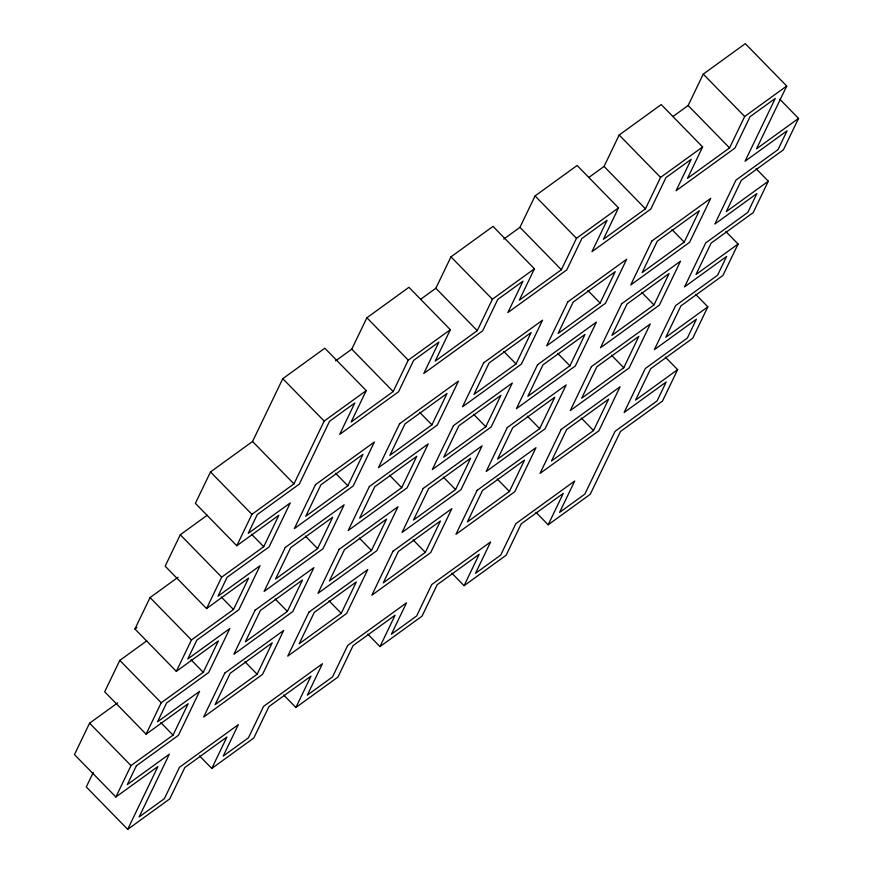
<?xml version="1.0" encoding="UTF-8"?>
<svg xmlns="http://www.w3.org/2000/svg" width="873" height="873" viewBox="0 0 873 873"><rect width="100%" height="100%" fill="white"/><g stroke="black" fill="none" stroke-linecap="round" stroke-linejoin="round"><path stroke-width="1.31" d="M117.615 702.896L89.581 723.193L74.467 754.599L115.88 796.994L157.926 766.538L127.698 829.35L86.285 786.955L93.258 772.463M146.762 640.858L119.808 660.381L104.695 691.787L146.107 734.182L188.153 703.725L173.04 735.131L130.994 765.588L115.88 796.994M146.107 734.182L161.221 702.776L203.267 672.319L218.381 640.913L176.335 671.37L134.922 628.975L150.047 597.569L178.07 577.26M207.228 515.234L180.274 534.756L165.161 566.162L206.563 608.557L248.609 578.101L233.495 609.507L191.449 639.964L176.335 671.37M335.592 360.876L351.764 349.167L366.878 317.761L408.924 287.304L450.326 329.699L408.28 360.156L393.166 391.562L351.121 422.019L366.234 390.613L324.832 348.218L282.776 378.675L252.548 441.487L210.502 471.944L195.388 503.35L236.79 545.745L278.847 515.288L263.722 546.694L221.677 577.151L206.563 608.557M236.79 545.745L251.904 514.339L293.961 483.882L324.189 421.07L366.234 390.613M420.764 299.188L435.856 288.254L450.97 256.848L493.016 226.391L534.429 268.786L519.315 300.192L561.361 269.735L576.475 238.329L618.52 207.872L577.118 165.477L535.062 195.934L519.948 227.34L503.776 239.049M199.557 755.909L211.79 768.436L226.904 737.03L184.858 767.487L169.744 798.893L127.698 829.35M257.131 674.218L272.245 642.812L230.199 673.269L215.085 704.675L257.131 674.218L244.898 661.69M287.359 611.406L302.484 579.999L260.427 610.456L245.313 641.862L287.359 611.406L275.126 598.878M317.597 548.593L332.711 517.187L290.665 547.644L275.541 579.05L317.597 548.593L305.364 536.066M347.825 485.781L362.939 454.375L320.893 484.831L305.779 516.238L347.825 485.781L335.592 473.253M450.326 329.699L435.212 361.106L477.258 330.649L492.383 299.243L534.429 268.786M283.649 694.995L295.882 707.523L310.995 676.117L268.949 706.573L253.836 737.98L211.79 768.436M341.234 613.304L356.348 581.898L314.302 612.355L299.177 643.761L341.234 613.304L329.045 600.831M371.462 550.492L386.575 519.086L344.529 549.543L329.416 580.949L371.462 550.492L359.283 538.019M401.689 487.68L416.803 456.273L374.757 486.73L359.643 518.136L401.689 487.68L389.511 475.207M431.917 424.867L447.031 393.461L404.985 423.918L389.871 455.324L431.917 424.867L419.684 412.34M588.959 177.361L604.051 166.427L619.164 135.02L661.21 104.564L702.623 146.959L687.498 178.365L729.555 147.908L744.669 116.502L786.715 86.045L745.302 43.65L703.256 74.107L688.142 105.513L673.05 116.447M367.751 634.082L379.984 646.609L395.098 615.203L353.052 645.66L337.938 677.066L295.882 707.523M425.326 552.391L440.439 520.985L398.394 551.441L383.28 582.848L425.326 552.391L413.093 539.863M455.553 489.578L470.667 458.172L428.621 488.629L413.507 520.035L455.553 489.578L443.32 477.051M485.781 426.766L500.895 395.36L458.849 425.817L443.735 457.223L485.781 426.766L473.548 414.239M516.019 363.954L531.133 332.548L489.076 363.004L473.963 394.41L516.019 363.954L503.776 351.426M618.52 207.872L603.407 239.278L645.453 208.822L660.566 177.415L702.623 146.959M451.843 573.168L464.076 585.696L479.19 554.29L437.144 584.746L422.03 616.152L379.984 646.609M509.417 491.477L524.531 460.071L482.485 490.528L467.371 521.934L509.417 491.477L497.184 478.95M539.656 428.665L554.77 397.259L512.713 427.715L497.599 459.122L539.656 428.665L527.412 416.137M569.883 365.852L584.997 334.446L542.951 364.903L527.838 396.309L569.883 365.852L557.651 353.325M600.111 303.04L615.225 271.634L573.179 302.091L558.065 333.497L600.111 303.04L587.878 290.513M535.935 512.255L548.168 524.782L563.292 493.376L521.236 523.833L506.122 555.239L464.076 585.696M593.52 430.564L608.634 399.157L566.588 429.614L551.474 461.02L593.52 430.564L581.287 418.036M623.748 367.751L638.861 336.345L596.816 366.802L581.702 398.208L623.748 367.751L611.515 355.224M653.975 304.939L669.089 273.533L627.043 303.99L611.929 335.396L653.975 304.939L641.742 292.411M684.203 242.127L699.317 210.72L657.271 241.177L642.157 272.583L684.203 242.127L671.97 229.599M786.715 86.045L756.487 148.857L798.533 118.401L779.709 99.129M665.379 357.122L677.612 369.65L662.498 401.056L620.452 431.513L590.224 494.325L548.168 524.782M695.606 294.31L707.839 306.838L692.726 338.244L650.68 368.701L635.566 400.107L677.612 369.65M725.834 231.498L738.078 244.025L722.953 275.432L680.907 305.888L665.793 337.294L707.839 306.838M756.073 168.685L768.305 181.213L753.192 212.619L711.135 243.076L696.021 274.482L738.078 244.025M798.533 118.401L783.419 149.807L741.373 180.264L726.26 211.67L768.305 181.213M134.922 628.975L137.083 627.414M703.256 74.107L744.669 116.502M688.142 105.513L729.555 147.908M619.164 135.02L660.566 177.415M604.051 166.427L645.453 208.822M535.062 195.934L576.475 238.329M519.948 227.34L561.361 269.735M450.97 256.848L492.383 299.243M435.856 288.254L477.258 330.649M366.878 317.761L408.28 360.156M351.764 349.167L393.166 391.562M282.776 378.675L324.189 421.07M252.548 441.487L293.961 483.882M210.502 471.944L251.904 514.339M251.489 534.167L263.722 546.694M180.274 534.756L221.677 577.151M221.262 596.979L233.495 609.507M150.047 597.569L191.449 639.964M191.034 659.792L203.267 672.319M119.808 660.381L161.221 702.776M160.807 722.604L173.04 735.131M89.581 723.193L130.994 765.588M136.374 765.774L127.305 784.62L169.351 754.163L139.123 816.975L164.353 798.708L179.467 767.302L238.34 724.655L223.226 756.062L248.445 737.794L263.57 706.388L322.432 663.742L307.318 695.148L332.548 676.881L347.661 645.474L406.523 602.828L391.41 634.235L416.639 615.967L431.753 584.561L490.626 541.915L475.512 573.321L500.742 555.053L515.856 523.647L574.718 481.001L559.604 512.407L584.834 494.14L615.061 431.327L657.107 400.871L666.186 382.025L624.13 412.482L645.289 368.515L687.346 338.058L696.414 319.212L654.368 349.669L675.527 305.692L717.573 275.235L726.642 256.4L684.596 286.857L705.755 242.88L747.801 212.423L756.869 193.588L714.823 224.045L735.983 180.067L778.029 149.61L787.097 130.775L745.051 161.232L775.279 98.42L750.049 116.687L734.935 148.094L676.073 190.74L691.187 159.333L665.957 177.601L650.843 209.007L591.97 251.653L607.095 220.247L581.865 238.515L566.752 269.921L507.879 312.567L522.992 281.161L497.763 299.428L482.649 330.834L423.787 373.48L438.901 342.074L413.671 360.342L398.557 391.748L339.684 434.394L354.798 402.988L329.568 421.255L299.341 484.068L257.295 514.524L248.227 533.37L290.273 502.913L269.113 546.88L227.067 577.337L217.999 596.183L260.045 565.726L238.886 609.692L196.84 640.149L187.771 658.995L229.817 628.538L208.658 672.505L166.601 702.961L157.533 721.807L199.59 691.351L178.419 735.317L136.374 765.774M224.808 673.083L203.649 717.049L262.522 674.403L283.681 630.437L224.808 673.083M255.047 610.26L233.888 654.237L292.75 611.591L313.909 567.625L255.047 610.26M285.275 547.447L264.115 591.425L322.977 548.779L344.137 504.812L285.275 547.447M315.502 484.635L294.343 528.612L353.205 485.966L374.375 442L315.502 484.635M308.911 612.169L287.752 656.136L346.614 613.49L367.773 569.523L308.911 612.169M339.139 549.346L317.979 593.324L376.841 550.677L398.012 506.711L339.139 549.346M369.366 486.534L348.207 530.511L407.08 487.865L428.239 443.899L369.366 486.534M399.594 423.721L378.435 467.699L437.308 425.053L458.467 381.086L399.594 423.721M393.003 551.256L371.843 595.222L430.716 552.576L451.876 508.61L393.003 551.256M423.23 488.433L402.071 532.41L460.944 489.764L482.103 445.797L423.23 488.433M453.469 425.62L432.31 469.598L491.172 426.952L512.331 382.985L453.469 425.62M483.697 362.808L462.537 406.785L521.399 364.139L542.559 320.173L483.697 362.808M477.105 490.342L455.946 534.309L514.808 491.663L535.967 447.696L477.105 490.342M507.333 427.519L486.174 471.496L545.036 428.85L566.195 384.884L507.333 427.519M537.561 364.707L516.401 408.684L575.263 366.038L596.434 322.072L537.561 364.707M567.788 301.894L546.629 345.872L605.502 303.226L626.661 259.259L567.788 301.894M561.197 429.429L540.038 473.395L598.9 430.749L620.07 386.783L561.197 429.429M591.425 366.605L570.265 410.583L629.138 367.937L650.298 323.97L591.425 366.605M621.652 303.793L600.493 347.77L659.366 305.124L680.525 261.158L621.652 303.793M651.891 240.981L630.732 284.958L689.594 242.312L710.753 198.346L651.891 240.981"/></g></svg>
